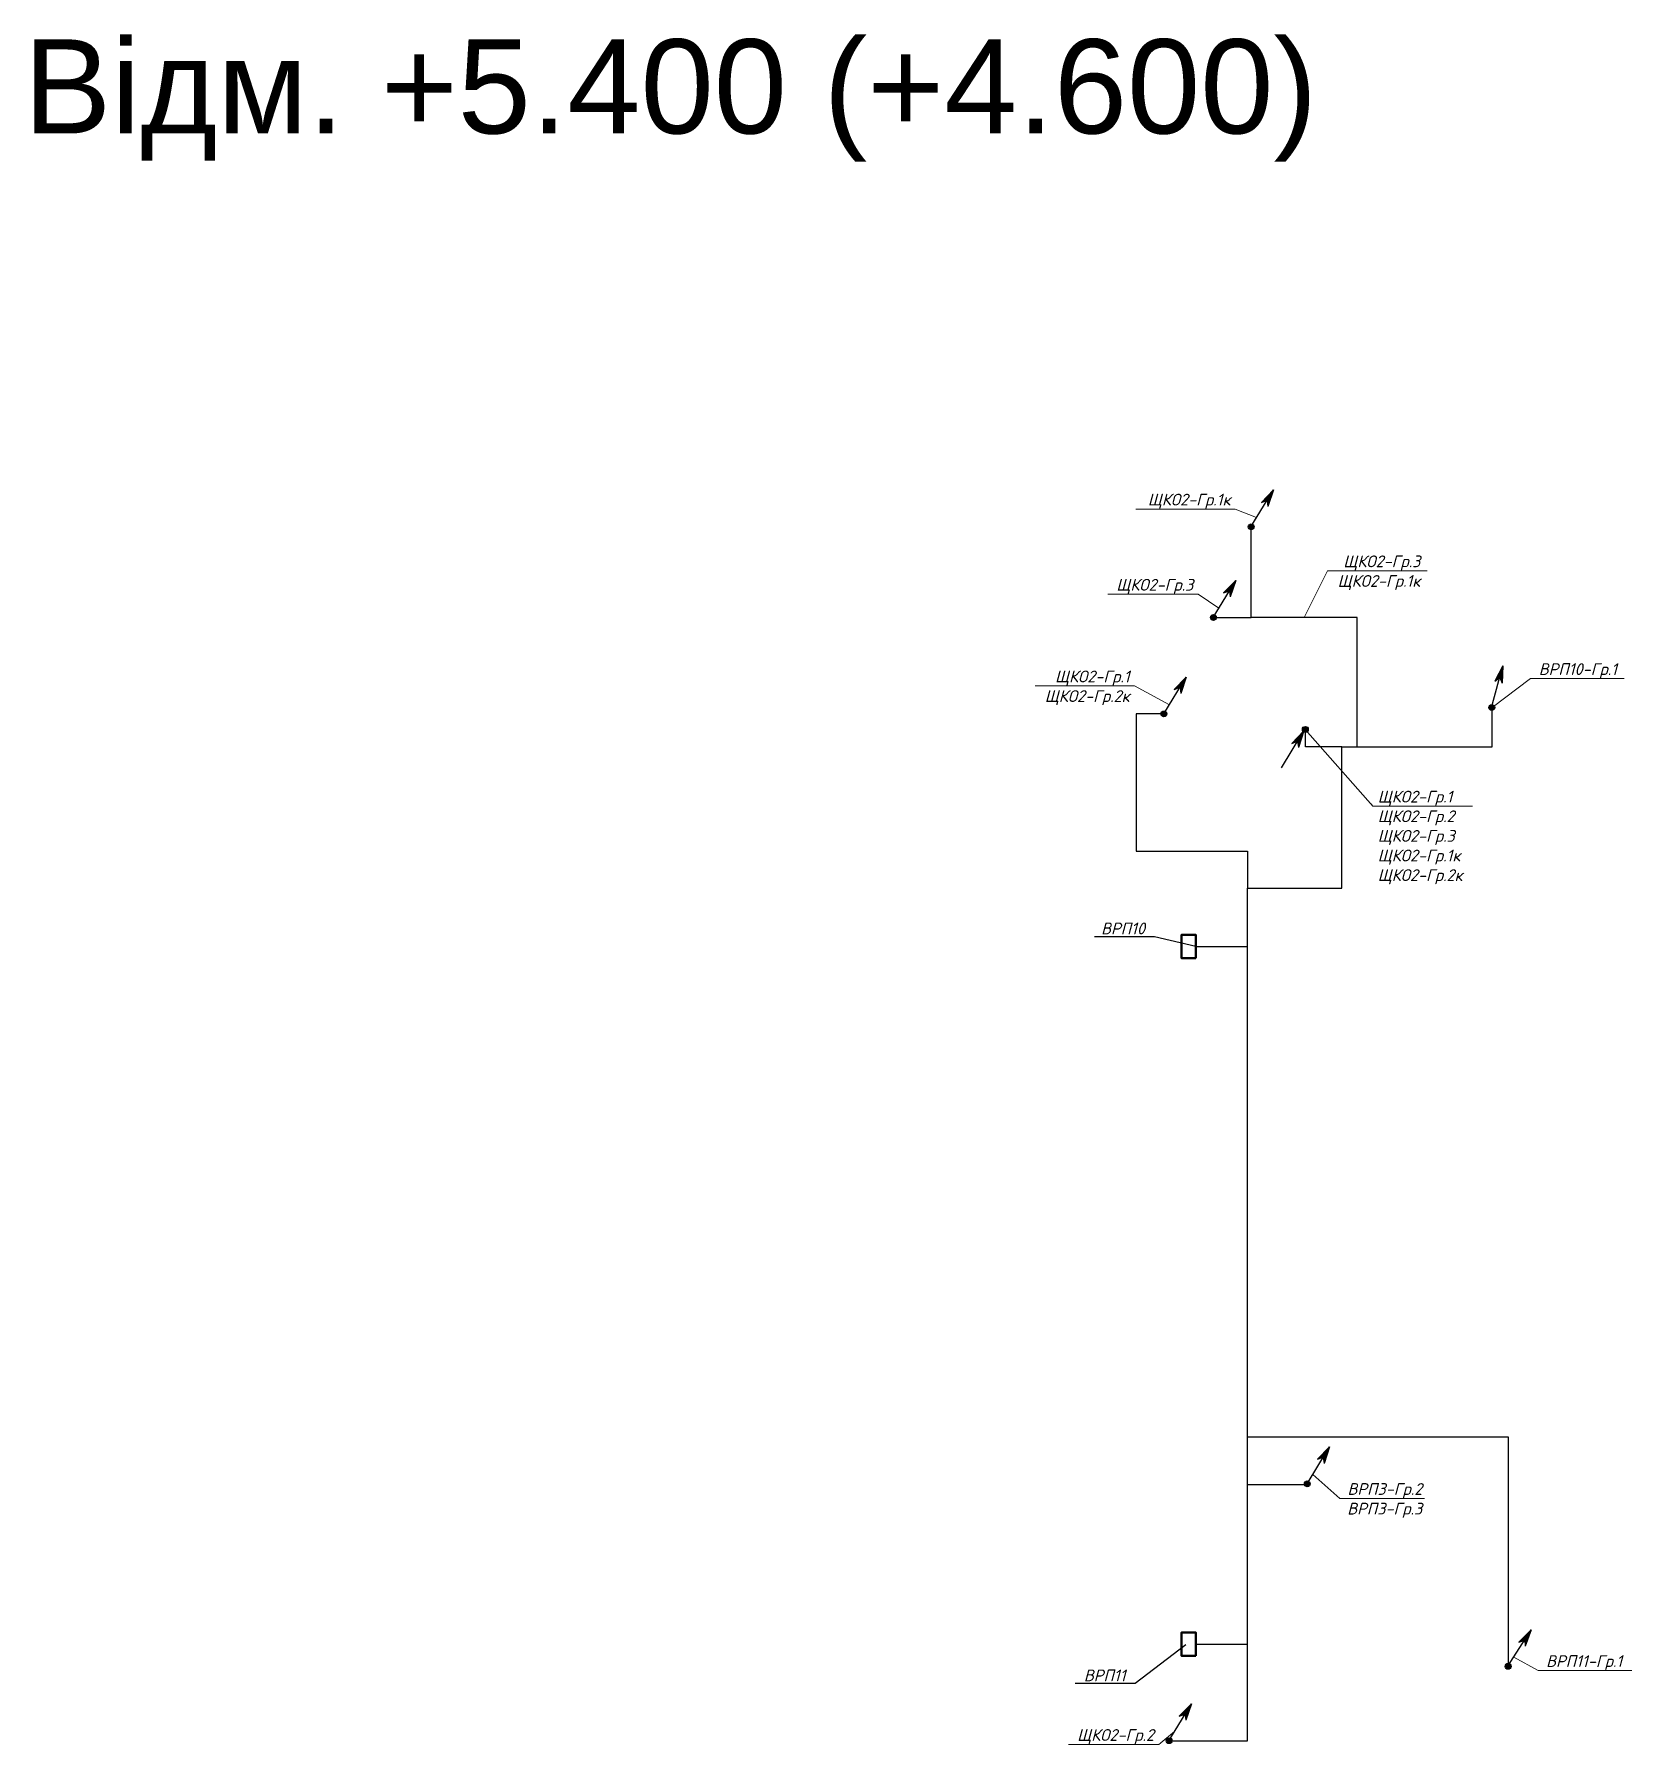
# Model space of a CAD drawing. Header units: millimetres. Extents: x 128978 to 991105, y 88203 to 186654.
# Drawn here: x 637309 to 705142, y 90410 to 163130 of the extents above; entities that cross this region are included whole.
import ezdxf
from ezdxf import colors
from ezdxf.entities.mleader import LeaderData, LeaderLine
from ezdxf.math import Vec2, Vec3

# ---------------------------------------------------------------- set-up
doc = ezdxf.new("R2010")
doc.units = ezdxf.units.MM
for name, color, linetype, lineweight in [('E_В лотку', 5, 'Kabl_in_Lotok', 30), ('E_Позначення', 7, 'Continuous', 15), ('E_Розп. мережі', 5, 'Continuous', 30), ('E_Щити', 1, 'Continuous', 50)]:
    doc.layers.add(name, color=color, linetype=linetype, lineweight=lineweight)
doc.styles.add('GENERATED_STYLE_1', font='arial.ttf')
doc.styles.add('ISO', font='isocpeui.ttf')
doc.styles.add('ГОСТ 2.304', font='isocpeui.ttf')
doc.linetypes.add('Kabl_in_Lotok', pattern='A,10,[130,ltypeshp.shx,S=1,R=0,X=0,Y=0],1,[130,ltypeshp.shx,S=1,R=90,X=0,Y=-1],1,[130,ltypeshp.shx,S=1,R=0,X=0,Y=0],10', length=22)

# ---------------------------------------------------------------- blocks, each defined once
blk = doc.blocks.new('*U192')
at = {"lineweight": -2}
h = blk.add_hatch(color=0, dxfattribs=at)
h.paths.add_polyline_path([(8.77, 16.13), (3.9, 10.61), (6.34, 11.65)])
h.paths.add_polyline_path([(8.77, 16.13), (6.34, 11.65), (6.79, 9.05)])
h = blk.add_hatch(color=0, dxfattribs=at)
edge = h.paths.add_edge_path()
edge.add_arc((0.07, 0), 1.28, 0, 360)
at = {"color": 0, "lineweight": -2}
for p, q in [((0, 0), (8.77, 16.13)), ((8.77, 16.13), (3.9, 10.61)), ((8.77, 16.13), (6.79, 9.05)), ((3.9, 10.61), (6.34, 11.65)), ((6.34, 11.65), (6.79, 9.05))]:
    blk.add_line(p, q, dxfattribs=at)
blk.add_circle((0.11, 0), 1.24, dxfattribs=at)
blk = doc.blocks.new('_None')
blk = doc.blocks.new('*U197')
at = {"lineweight": -2}
h = blk.add_hatch(color=0, dxfattribs=at)
edge = h.paths.add_edge_path()
edge.add_arc((0.07, 0), 1.28, 0, 360)
h = blk.add_hatch(color=0, dxfattribs=at)
h.paths.add_polyline_path([(-0.47, -0.71), (-5.33, -6.22), (-2.9, -5.18)])
h.paths.add_polyline_path([(-0.47, -0.71), (-2.9, -5.18), (-2.45, -7.79)])
at = {"color": 0, "lineweight": -2}
for p, q in [((-9.24, -16.84), (-0.47, -0.71)), ((-0.47, -0.71), (-5.33, -6.22)), ((-5.33, -6.22), (-2.9, -5.18)), ((-2.9, -5.18), (-2.45, -7.79)), ((-0.47, -0.71), (-2.45, -7.79))]:
    blk.add_line(p, q, dxfattribs=at)
at = {"lineweight": -2}
for p, q in [((-0.47, -0.71), (-5.33, -6.22)), ((-5.33, -6.22), (-2.9, -5.18)), ((-2.9, -5.18), (-2.45, -7.79)), ((-0.47, -0.71), (-2.45, -7.79))]:
    blk.add_line(p, q, dxfattribs=at)
at = {"color": 0, "lineweight": -2}
blk.add_circle((0.11, 0), 1.24, dxfattribs=at)

msp = doc.modelspace()

# ---------------------------------------------------------------- linework, layer by layer
at = {"layer": 'E_В лотку', "ltscale": 160}
for points in [[(693479.6, 132866.2), (693479.6, 138364.4), (688981.5, 138364.4), (688981.5, 142211.2)], [(687380.1, 138364.4), (688981.5, 138364.4)], [(688829.6, 103566.2), (688829.6, 126866.2), (692829.6, 126866.2), (692829.6, 132866.2), (699209.6, 132866.2), (699209.6, 134538.2)], [(692829.6, 132866.2), (691282.7, 132866.2), (691282.7, 133612.4)], [(685498.6, 90666.6), (688829.6, 90666.6), (688829.6, 103566.2)], [(688829.6, 101544.8), (691365.1, 101544.8)], [(686629.4, 94766.2), (688829.6, 94766.2)]]:
    msp.add_lwpolyline(points, dxfattribs=at)

# ---------------------------------------------------------------- block references
at = {"layer": 'E_В лотку', "xscale": 100.0000000000001, "yscale": 100.0000000000001, "zscale": 100.0000000000001, "rotation": 357.0874877686715}
for p in [(685268.4, 134268.1), (685487.4, 90667.3)]:
    msp.add_blockref('*U192', p, dxfattribs=at)
at = {"layer": 'E_Розп. мережі'}
for name, p, xscale, yscale, zscale, rotation in [('*U192', (688970.3, 142211.9), 100.0000000000001, 100.0000000000001, 100.0000000000001, 357.0874877686715), ('*U192', (687368.9, 138365.1), 100.0000000000001, 100.0000000000001, 100.0000000000001, 357.0874877686715), ('*U197', (691271.6, 133613.1), 100.0000000000001, 100.0000000000001, 100.0000000000001, 357.0874877686715), ('*U192', (691353.9, 101575.8), 100.0000000000001, 100.0000000000001, 100.0000000000001, 357.0874877686715), ('*U192', (699882.4, 93825.5), 100, 100, 100, 355.953213338055)]:
    msp.add_blockref(name, p, dxfattribs=dict(at, xscale=xscale, yscale=yscale, zscale=zscale, rotation=rotation))

# ---------------------------------------------------------------- texts
at = {"color": 3, "insert": (664319.7, 160314.8), "char_height": 4000, "attachment_point": 5, "style": 'GENERATED_STYLE_1'}
msp.add_mtext_dynamic_manual_height_columns('Відм. +5.400 (+4.600)', width=118680.113, gutter_width=1, heights=[0], dxfattribs=at)

# ---------------------------------------------------------------- leaders
at = {"layer": 'E_Позначення', "color": 7, "lineweight": 9}
ml = msp.add_multileader_mtext('Standard', dxfattribs=at)
ml.set_content('ВРП10', color=7, style='ISO')
ml.set_leader_properties()
ml.set_arrow_properties(name='NONE')
ml.build(insert=Vec2(0, 0))
ml.multileader.update_dxf_attribs({"has_text_frame": 1, "text_left_attachment_type": 7, "text_right_attachment_type": 8, "dogleg_length": 100, "arrow_head_size": 400})
ctx = ml.context
ctx.base_point, ctx.char_height, ctx.arrow_head_size, ctx.landing_gap_size, ctx.plane_origin = Vec3(682361.6, 124907.5), 500, 400, 200, Vec3(581348.3, 131355.3)
ctx.left_attachment, ctx.right_attachment, ctx.text_align_type = 7, 8, 2
notes = []
notes.append((ctx, [(0, (1, 1, 0), (684876, 124807.5), (-1, 0), 200, [(0, [(686629.4, 124390.3)], 0, [])])]))
ctx.mtext.insert, ctx.mtext.alignment, ctx.mtext.line_spacing_factor, ctx.mtext.flow_direction = Vec3(684476, 125407.5), 3, 0.72, 5
ctx.mtext.has_bg_fill, ctx.mtext.bg_color, ctx.mtext.bg_scale_factor, ctx.mtext.bg_transparency, ctx.mtext.use_window_bg_color = 1, -1027028792, 1.5, 0, 1
for ctx, leaders in notes:
    for number, flags, end, landing, length, lines in leaders:
        leader = LeaderData()
        leader.index, (leader.has_last_leader_line, leader.has_dogleg_vector, leader.attachment_direction) = number, flags
        leader.last_leader_point, leader.dogleg_vector, leader.dogleg_length = Vec3(end), Vec3(landing), length
        for number, points, colour, breaks in lines:
            line = LeaderLine()
            line.index, line.vertices, line.color, line.breaks = number, Vec3.list(points), colors.encode_raw_color(colour), breaks
            leader.lines.append(line)
        ctx.leaders.append(leader)

# ---------------------------------------------------------------- next in the draw order: linework, layer by layer
at = {"layer": 'E_В лотку', "ltscale": 160}
msp.add_lwpolyline([(686629.4, 124390.3), (688829.6, 124390.3)], dxfattribs=at)
at = {"layer": 'E_Щити'}
msp.add_lwpolyline([(686629.4, 123890.3), (686029.4, 123890.3), (686029.4, 124890.3), (686629.4, 124890.3)], close=True, dxfattribs=at)

# ---------------------------------------------------------------- next in the draw order: leaders
at = {"layer": 'E_Позначення'}
ml = msp.add_multileader_mtext('Standard', dxfattribs=at)
ml.set_content('ЩКО2-Гр.1к', color=256, style='ГОСТ 2.304')
ml.set_leader_properties(color=256, linetype='ByLayer', lineweight=-1)
ml.set_arrow_properties(name='NONE')
ml.build(insert=Vec2(0, 0))
ml.multileader.update_dxf_attribs({"has_dogleg": 0, "text_left_attachment_type": 6, "text_right_attachment_type": 6, "dogleg_length": 0, "arrow_head_size": 2})
ctx = ml.context
ctx.base_point, ctx.char_height, ctx.arrow_head_size, ctx.landing_gap_size, ctx.plane_origin = Vec3(684171, 142968.6), 500, 2, 200, Vec3(701589.6, 139794.7)
ctx.left_attachment, ctx.right_attachment, ctx.text_align_type = 6, 6, 2
notes = []
notes.append((ctx, [(1, (1, 1, 0), (688308.1, 142968.6), (-1, 0), 0, [(0, [(689215.4, 142603.1)], 0, [])])]))
ctx.mtext.insert, ctx.mtext.alignment, ctx.mtext.flow_direction = Vec3(688108.1, 143618.6), 3, 5
ctx.mtext.has_bg_fill, ctx.mtext.bg_color, ctx.mtext.bg_scale_factor, ctx.mtext.bg_transparency, ctx.mtext.use_window_bg_color = 1, -1027028792, 1.5, 0, 1
ml = msp.add_multileader_mtext('Standard', dxfattribs=at)
ml.set_content('ЩКО2-Гр.3\\PЩКО2-Гр.1к', color=256, style='ГОСТ 2.304')
ml.set_leader_properties(color=256, linetype='ByLayer', lineweight=-1)
ml.set_arrow_properties(name='NONE')
ml.build(insert=Vec2(0, 0))
ml.multileader.update_dxf_attribs({"has_dogleg": 0, "text_left_attachment_type": 6, "text_right_attachment_type": 6, "dogleg_length": 0, "arrow_head_size": 2})
ctx = ml.context
ctx.base_point, ctx.char_height, ctx.arrow_head_size, ctx.landing_gap_size, ctx.plane_origin = Vec3(692229.6, 140347.3), 500, 2, 200, Vec3(707712.9, 137840.7)
ctx.left_attachment, ctx.right_attachment, ctx.text_align_type = 6, 6, 2
notes.append((ctx, [(0, (1, 1, 0), (692229.6, 140347.3), (1, 0), 0, [(0, [(691230.5, 138364.4)], 0, [])])]))
ctx.mtext.insert, ctx.mtext.alignment, ctx.mtext.flow_direction = Vec3(696166.7, 140997.3), 3, 5
ctx.mtext.has_bg_fill, ctx.mtext.bg_color, ctx.mtext.bg_scale_factor, ctx.mtext.bg_transparency, ctx.mtext.use_window_bg_color = 1, -1027028792, 1.5, 0, 1
ml = msp.add_multileader_mtext('Standard', dxfattribs=at)
ml.set_content('ЩКО2-Гр.3', color=256, style='ГОСТ 2.304')
ml.set_leader_properties(color=256, linetype='ByLayer', lineweight=-1)
ml.set_arrow_properties(name='NONE')
ml.build(insert=Vec2(0, 0))
ml.multileader.update_dxf_attribs({"has_dogleg": 0, "text_left_attachment_type": 6, "text_right_attachment_type": 6, "dogleg_length": 0, "arrow_head_size": 2})
ctx = ml.context
ctx.base_point, ctx.char_height, ctx.arrow_head_size, ctx.landing_gap_size, ctx.plane_origin = Vec3(682907, 139351.2), 500, 2, 200, Vec3(700492.2, 136765.2)
ctx.left_attachment, ctx.right_attachment, ctx.text_align_type = 6, 6, 2
notes.append((ctx, [(1, (1, 1, 0), (686727.8, 139351.2), (-1, 0), 0, [(0, [(687613.9, 138756.3)], 0, [])])]))
ctx.mtext.insert, ctx.mtext.alignment, ctx.mtext.flow_direction = Vec3(686527.8, 140001.2), 3, 5
ctx.mtext.has_bg_fill, ctx.mtext.bg_color, ctx.mtext.bg_scale_factor, ctx.mtext.bg_transparency, ctx.mtext.use_window_bg_color = 1, -1027028792, 1.5, 0, 1
ml = msp.add_multileader_mtext('Standard', dxfattribs=at)
ml.set_content('ЩКО2-Гр.1\\PЩКО2-Гр.2к', color=256, style='ГОСТ 2.304')
ml.set_leader_properties(color=256, linetype='ByLayer', lineweight=-1)
ml.set_arrow_properties(name='NONE')
ml.build(insert=Vec2(0, 0))
ml.multileader.update_dxf_attribs({"has_dogleg": 0, "text_left_attachment_type": 6, "text_right_attachment_type": 6, "dogleg_length": 0, "arrow_head_size": 2})
ctx = ml.context
ctx.base_point, ctx.char_height, ctx.arrow_head_size, ctx.landing_gap_size, ctx.plane_origin = Vec3(679806, 135458.5), 500, 2, 200, Vec3(706507.1, 133113.1)
ctx.left_attachment, ctx.right_attachment, ctx.text_align_type = 6, 6, 2
notes.append((ctx, [(1, (1, 1, 0), (684024.2, 135458.5), (-1, 0), 0, [(0, [(685513.4, 134659.4)], 0, [])])]))
ctx.mtext.insert, ctx.mtext.alignment, ctx.mtext.flow_direction = Vec3(683824.2, 136108.5), 3, 5
ctx.mtext.has_bg_fill, ctx.mtext.bg_color, ctx.mtext.bg_scale_factor, ctx.mtext.bg_transparency, ctx.mtext.use_window_bg_color = 1, -1027028792, 1.5, 0, 1
ml = msp.add_multileader_mtext('Standard', dxfattribs=at)
ml.set_content('ВРП10-Гр.1', color=256, style='ГОСТ 2.304')
ml.set_leader_properties(color=256, linetype='ByLayer', lineweight=-1)
ml.set_arrow_properties(name='NONE')
ml.build(insert=Vec2(0, 0))
ml.multileader.update_dxf_attribs({"has_dogleg": 0, "text_left_attachment_type": 6, "text_right_attachment_type": 6, "dogleg_length": 0, "arrow_head_size": 2})
ctx = ml.context
ctx.base_point, ctx.char_height, ctx.arrow_head_size, ctx.landing_gap_size, ctx.plane_origin = Vec3(700844.1, 135770.2), 500, 2, 200, Vec3(711817.7, 132121.7)
ctx.left_attachment, ctx.right_attachment, ctx.text_align_type = 6, 6, 2
notes.append((ctx, [(0, (1, 1, 0), (700844.1, 135770.2), (1, 0), 0, [(0, [(699209.6, 134538.2)], 0, [])])]))
ctx.mtext.insert, ctx.mtext.alignment, ctx.mtext.flow_direction = Vec3(704518.4, 136420.2), 3, 5
ctx.mtext.has_bg_fill, ctx.mtext.bg_color, ctx.mtext.bg_scale_factor, ctx.mtext.bg_transparency, ctx.mtext.use_window_bg_color = 1, -1027028792, 1.5, 0, 1
ml = msp.add_multileader_mtext('Standard', dxfattribs=at)
ml.set_content('ЩКО2-Гр.1\\PЩКО2-Гр.2\\PЩКО2-Гр.3\\PЩКО2-Гр.1к\\PЩКО2-Гр.2к', color=256, style='ГОСТ 2.304')
ml.set_leader_properties(color=256, linetype='ByLayer', lineweight=-1)
ml.set_arrow_properties(name='NONE')
ml.build(insert=Vec2(0, 0))
ml.multileader.update_dxf_attribs({"has_dogleg": 0, "text_left_attachment_type": 6, "text_right_attachment_type": 6, "dogleg_length": 0, "arrow_head_size": 2})
ctx = ml.context
ctx.base_point, ctx.char_height, ctx.arrow_head_size, ctx.landing_gap_size, ctx.plane_origin = Vec3(694154.5, 130355.9), 500, 2, 200, Vec3(726058, 128013.2)
ctx.left_attachment, ctx.right_attachment = 6, 6
notes.append((ctx, [(0, (1, 1, 0), (694154.5, 130355.9), (1, 0), 0, [(0, [(691271.6, 133613.1)], 0, [])])]))
ctx.mtext.insert, ctx.mtext.flow_direction = Vec3(694354.5, 131005.9), 5
ctx.mtext.has_bg_fill, ctx.mtext.bg_color, ctx.mtext.bg_scale_factor, ctx.mtext.bg_transparency, ctx.mtext.use_window_bg_color = 1, -1027028792, 1.5, 0, 1
ml = msp.add_multileader_mtext('Standard', dxfattribs=at)
ml.set_content('ВРП3-Гр.2\\PВРП3-Гр.3', color=256, style='ГОСТ 2.304')
ml.set_leader_properties(color=256, linetype='ByLayer', lineweight=-1)
ml.set_arrow_properties(name='NONE')
ml.build(insert=Vec2(0, 0))
ml.multileader.update_dxf_attribs({"has_dogleg": 0, "text_left_attachment_type": 6, "text_right_attachment_type": 6, "dogleg_length": 0, "arrow_head_size": 2})
ctx = ml.context
ctx.base_point, ctx.char_height, ctx.arrow_head_size, ctx.landing_gap_size, ctx.plane_origin = Vec3(692749.7, 100954.9), 500, 2, 200, Vec3(710525.2, 100089.1)
ctx.left_attachment, ctx.right_attachment, ctx.text_align_type = 6, 6, 2
notes.append((ctx, [(0, (1, 1, 0), (692749.7, 100954.9), (1, 0), 0, [(0, [(691599, 101967)], 0, [])])]))
ctx.mtext.insert, ctx.mtext.alignment, ctx.mtext.flow_direction = Vec3(696246.3, 101604.9), 3, 5
ctx.mtext.has_bg_fill, ctx.mtext.bg_color, ctx.mtext.bg_scale_factor, ctx.mtext.bg_transparency, ctx.mtext.use_window_bg_color = 1, -1027028792, 1.5, 0, 1
at = {"layer": 'E_Позначення', "color": 7, "lineweight": 9}
ml = msp.add_multileader_mtext('Standard', dxfattribs=at)
ml.set_content('ВРП11', color=7, style='ISO')
ml.set_leader_properties()
ml.set_arrow_properties(name='NONE')
ml.build(insert=Vec2(0, 0))
ml.multileader.update_dxf_attribs({"has_text_frame": 1, "text_left_attachment_type": 7, "text_right_attachment_type": 8, "dogleg_length": 100, "arrow_head_size": 400})
ctx = ml.context
ctx.base_point, ctx.char_height, ctx.arrow_head_size, ctx.landing_gap_size, ctx.plane_origin = Vec3(681601, 93189.4), 500, 400, 200, Vec3(569487.6, 91855.9)
ctx.left_attachment, ctx.right_attachment, ctx.text_align_type = 7, 8, 2
notes.append((ctx, [(0, (1, 1, 0), (684052.2, 93089.4), (-1, 0), 200, [(0, [(686213.3, 94739.8)], 0, [])])]))
ctx.mtext.insert, ctx.mtext.alignment, ctx.mtext.line_spacing_factor, ctx.mtext.flow_direction = Vec3(683652.2, 93689.4), 3, 0.72, 5
ctx.mtext.has_bg_fill, ctx.mtext.bg_color, ctx.mtext.bg_scale_factor, ctx.mtext.bg_transparency, ctx.mtext.use_window_bg_color = 1, -1027028792, 1.5, 0, 1
at = {"layer": 'E_Позначення'}
ml = msp.add_multileader_mtext('Standard', dxfattribs=at)
ml.set_content('ЩКО2-Гр.2', color=256, style='ГОСТ 2.304')
ml.set_leader_properties(color=256, linetype='ByLayer', lineweight=-1)
ml.set_arrow_properties(name='NONE')
ml.build(insert=Vec2(0, 0))
ml.multileader.update_dxf_attribs({"has_dogleg": 0, "text_left_attachment_type": 6, "text_right_attachment_type": 6, "dogleg_length": 0, "arrow_head_size": 2})
ctx = ml.context
ctx.base_point, ctx.char_height, ctx.arrow_head_size, ctx.landing_gap_size, ctx.plane_origin = Vec3(681235.1, 90510.3), 500, 2, 200, Vec3(706726.1, 89512.3)
ctx.left_attachment, ctx.right_attachment, ctx.text_align_type = 6, 6, 2
notes.append((ctx, [(1, (1, 1, 0), (685056.4, 90510.3), (-1, 0), 0, [(0, [(685732.4, 91058.5)], 0, [])])]))
ctx.mtext.insert, ctx.mtext.alignment, ctx.mtext.flow_direction = Vec3(684856.4, 91160.3), 3, 5
ctx.mtext.has_bg_fill, ctx.mtext.bg_color, ctx.mtext.bg_scale_factor, ctx.mtext.bg_transparency, ctx.mtext.use_window_bg_color = 1, -1027028792, 1.5, 0, 1
for ctx, leaders in notes:
    for number, flags, end, landing, length, lines in leaders:
        leader = LeaderData()
        leader.index, (leader.has_last_leader_line, leader.has_dogleg_vector, leader.attachment_direction) = number, flags
        leader.last_leader_point, leader.dogleg_vector, leader.dogleg_length = Vec3(end), Vec3(landing), length
        for number, points, colour, breaks in lines:
            line = LeaderLine()
            line.index, line.vertices, line.color, line.breaks = number, Vec3.list(points), colors.encode_raw_color(colour), breaks
            leader.lines.append(line)
        ctx.leaders.append(leader)

# ---------------------------------------------------------------- next in the draw order: linework, layer by layer
at = {"layer": 'E_В лотку', "ltscale": 160}
for points in [[(685279.6, 134267.8), (684103.6, 134267.8), (684103.6, 128440.9), (688829.6, 128440.9), (688829.6, 126866.2)], [(688829.6, 103566.2), (699892.4, 103566.2), (699888, 93825)]]:
    msp.add_lwpolyline(points, dxfattribs=at)
at = {"layer": 'E_Щити'}
msp.add_lwpolyline([(686629.4, 94266.2), (686029.4, 94266.2), (686029.4, 95266.2), (686629.4, 95266.2)], close=True, dxfattribs=at)

# ---------------------------------------------------------------- next in the draw order: block references
at = {"layer": 'E_Розп. мережі', "xscale": 100.0000000000001, "yscale": 100.0000000000001, "zscale": 100.0000000000001, "rotation": 13.22119743706823}
msp.add_blockref('*U192', (699187.5, 134536.4), dxfattribs=at)

# ---------------------------------------------------------------- next in the draw order: leaders
at = {"layer": 'E_Позначення'}
ml = msp.add_multileader_mtext('Standard', dxfattribs=at)
ml.set_content('ВРП11-Гр.1', color=256, style='ГОСТ 2.304')
ml.set_leader_properties(color=256, linetype='ByLayer', lineweight=-1)
ml.set_arrow_properties(name='NONE')
ml.build(insert=Vec2(0, 0))
ml.multileader.update_dxf_attribs({"has_dogleg": 0, "text_left_attachment_type": 6, "text_right_attachment_type": 6, "dogleg_length": 0, "arrow_head_size": 2})
ctx = ml.context
ctx.base_point, ctx.char_height, ctx.arrow_head_size, ctx.landing_gap_size, ctx.plane_origin = Vec3(701168.2, 93646.9), 500, 2, 200, Vec3(721711.2, 91200.8)
ctx.left_attachment, ctx.right_attachment, ctx.text_align_type = 6, 6, 2
notes = []
notes.append((ctx, [(0, (1, 1, 0), (701168.2, 93646.9), (1, 0), 0, [(0, [(700129.6, 94212.2)], 0, [])])]))
ctx.mtext.insert, ctx.mtext.alignment, ctx.mtext.flow_direction = Vec3(704738.6, 94296.9), 3, 5
ctx.mtext.has_bg_fill, ctx.mtext.bg_color, ctx.mtext.bg_scale_factor, ctx.mtext.bg_transparency, ctx.mtext.use_window_bg_color = 1, -1027028792, 1.5, 0, 1
for ctx, leaders in notes:
    for number, flags, end, landing, length, lines in leaders:
        leader = LeaderData()
        leader.index, (leader.has_last_leader_line, leader.has_dogleg_vector, leader.attachment_direction) = number, flags
        leader.last_leader_point, leader.dogleg_vector, leader.dogleg_length = Vec3(end), Vec3(landing), length
        for number, points, colour, breaks in lines:
            line = LeaderLine()
            line.index, line.vertices, line.color, line.breaks = number, Vec3.list(points), colors.encode_raw_color(colour), breaks
            leader.lines.append(line)
        ctx.leaders.append(leader)

doc.saveas('drawing.dxf')
